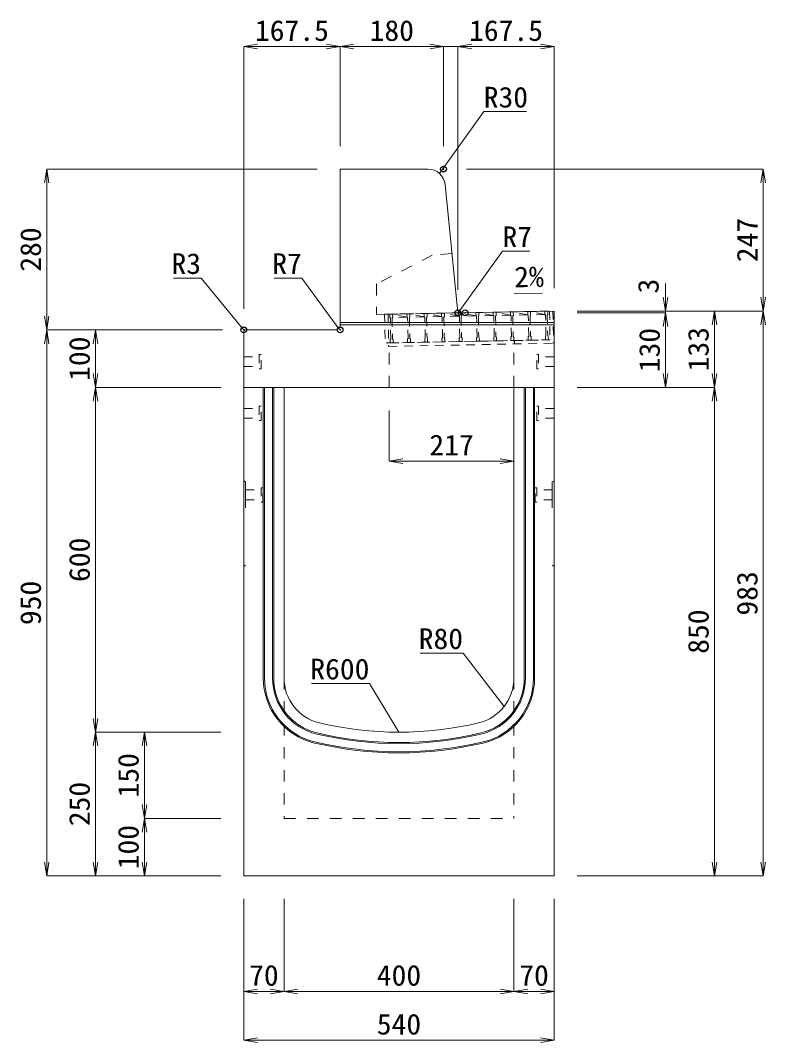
# Model space of a CAD drawing. Units: millimetres at full size; some dimension numbers follow another scale. Extents: x -18734 to 51600, y -18820 to 17820.
# Drawn here: x -5959 to -4662, y 14038 to 15817 of the extents above; entities that cross this region are included whole.
import ezdxf
from ezdxf.enums import TextEntityAlignment as Align

# ---------------------------------------------------------------- set-up
doc = ezdxf.new("R2010")
doc.units = ezdxf.units.MM
doc.header["$LTSCALE"] = 20
doc.header["$PDMODE"] = 32
doc.header["$PDSIZE"] = 10
doc.linetypes.add('USER1', pattern=[2, 1, -1])
doc.linetypes.add('USER2', pattern=[1.35, 0.75, -0.6])
for name, color, linetype, lineweight in [('インサート', 3, 'USER2', 9), ('グレーチング', 7, 'USER2', 5), ('受枠', 3, 'USER2', 9), ('寸法線', 7, 'Continuous', 13), ('引出線', 4, 'Continuous', 13), ('本体', 2, 'Continuous', 13), ('目地', 132, 'Continuous', 5)]:
    doc.layers.add(name, color=color, linetype=linetype, lineweight=lineweight)
doc.layers.add('作業エリア', color=11, linetype='Continuous')
doc.styles.add('ＭＳ 明朝', font='')
doc.styles.get('ＭＳ 明朝').set_extended_font_data('MS Mincho')

# ---------------------------------------------------------------- blocks, each defined once
blk = doc.blocks.new('open_arrow')
at = {"color": 0, "linetype": 'Continuous', "lineweight": -2}
blk.add_lwpolyline([(7.5, 1.25), (0, 0), (7.5, -1.25)], dxfattribs=at)

msp = doc.modelspace()

# ---------------------------------------------------------------- linework, layer by layer
at = {"layer": 'インサート'}
for p, q in [((-5570, 15231.66), (-5543, 15231.66)), ((-5570, 15231.66), (-5570, 15214.66)), ((-5540, 15235.66), (-5543, 15235.66)), ((-5543, 15235.66), (-5543, 15210.66)), ((-5540, 15210.66), (-5540, 15235.66)), ((-5060, 15235.66), (-5057, 15235.66)), ((-5060, 15210.66), (-5060, 15235.66)), ((-5057, 15235.66), (-5057, 15210.66)), ((-5030, 15231.66), (-5057, 15231.66)), ((-5030, 15231.66), (-5030, 15214.66)), ((-5570, 15214.66), (-5543, 15214.66)), ((-5543, 15210.66), (-5540, 15210.66)), ((-5057, 15210.66), (-5060, 15210.66)), ((-5030, 15214.66), (-5057, 15214.66)), ((-5570, 15141.66), (-5543, 15141.66)), ((-5570, 15141.66), (-5570, 15124.66)), ((-5540, 15145.66), (-5543, 15145.66)), ((-5543, 15145.66), (-5543, 15120.66)), ((-5540, 15120.66), (-5540, 15145.66)), ((-5060, 15145.66), (-5057, 15145.66)), ((-5060, 15120.66), (-5060, 15145.66)), ((-5057, 15145.66), (-5057, 15120.66)), ((-5030, 15141.66), (-5057, 15141.66)), ((-5030, 15141.66), (-5030, 15124.66)), ((-5570, 15124.66), (-5543, 15124.66)), ((-5543, 15120.66), (-5540, 15120.66)), ((-5057, 15120.66), (-5060, 15120.66)), ((-5030, 15124.66), (-5057, 15124.66)), ((-5566.8, 14999.66), (-5539.8, 14999.66)), ((-5566.8, 14999.66), (-5566.8, 14982.66)), ((-5536.8, 15003.66), (-5539.8, 15003.66)), ((-5539.8, 15003.66), (-5539.8, 14978.66)), ((-5536.8, 14978.66), (-5536.8, 15003.66)), ((-5063.2, 15003.66), (-5060.2, 15003.66)), ((-5063.2, 14978.66), (-5063.2, 15003.66)), ((-5060.2, 15003.66), (-5060.2, 14978.66)), ((-5033.2, 14999.66), (-5060.2, 14999.66)), ((-5033.2, 14999.66), (-5033.2, 14982.66)), ((-5566.8, 14982.66), (-5539.8, 14982.66)), ((-5539.8, 14978.66), (-5536.8, 14978.66)), ((-5060.2, 14978.66), (-5063.2, 14978.66)), ((-5033.2, 14982.66), (-5060.2, 14982.66))]:
    msp.add_line(p, q, dxfattribs=at)
at = {"layer": 'グレーチング'}
for p, q in [((-5316.03, 15305.63), (-5041.08, 15310.95)), ((-5285.92, 15300.21), (-5311.03, 15305.72)), ((-5285.92, 15300.21), (-5310.92, 15299.73)), ((-5255.93, 15300.79), (-5281.04, 15306.31)), ((-5255.93, 15300.79), (-5280.92, 15300.31)), ((-5225.93, 15301.37), (-5251.04, 15306.89)), ((-5225.93, 15301.37), (-5250.93, 15300.89)), ((-5195.94, 15301.95), (-5221.05, 15307.47)), ((-5195.94, 15301.95), (-5220.93, 15301.47)), ((-5165.94, 15302.53), (-5191.05, 15308.05)), ((-5165.94, 15302.53), (-5190.94, 15302.05)), ((-5135.95, 15303.11), (-5161.06, 15308.63)), ((-5135.95, 15303.11), (-5160.94, 15302.63)), ((-5105.95, 15303.69), (-5131.07, 15309.21)), ((-5105.95, 15303.69), (-5130.95, 15303.21)), ((-5075.96, 15304.27), (-5101.07, 15309.79)), ((-5075.96, 15304.27), (-5100.95, 15303.79)), ((-5045.96, 15304.85), (-5071.08, 15310.37)), ((-5045.96, 15304.85), (-5070.96, 15304.37)), ((-5315.06, 15255.64), (-5040.11, 15260.96))]:
    msp.add_line(p, q, dxfattribs=at)
for points in [[(-5316.03, 15305.63), (-5311.03, 15305.72), (-5310.92, 15299.73), (-5311.9, 15298.71), (-5311.2, 15262.71), (-5310.18, 15261.73), (-5310.06, 15255.73), (-5315.06, 15255.64), (-5315.18, 15261.64), (-5314.2, 15262.66), (-5314.9, 15298.65), (-5315.91, 15299.63)], [(-5281.2, 15263.29), (-5280.19, 15262.31), (-5280.07, 15256.31), (-5285.07, 15256.22), (-5285.18, 15262.22), (-5284.2, 15263.24), (-5284.9, 15299.23), (-5285.92, 15300.21), (-5286.04, 15306.21), (-5281.04, 15306.31), (-5280.92, 15300.31), (-5281.9, 15299.29)], [(-5251.21, 15263.87), (-5250.19, 15262.89), (-5250.08, 15256.9), (-5255.07, 15256.8), (-5255.19, 15262.8), (-5254.21, 15263.82), (-5254.91, 15299.81), (-5255.93, 15300.79), (-5256.04, 15306.79), (-5251.04, 15306.89), (-5250.93, 15300.89), (-5251.91, 15299.87)], [(-5221.22, 15264.45), (-5220.2, 15263.47), (-5220.08, 15257.48), (-5225.08, 15257.38), (-5225.2, 15263.38), (-5224.22, 15264.4), (-5224.91, 15300.39), (-5225.93, 15301.37), (-5226.05, 15307.37), (-5221.05, 15307.47), (-5220.93, 15301.47), (-5221.91, 15300.45)], [(-5191.22, 15265.04), (-5190.2, 15264.06), (-5190.09, 15258.06), (-5195.09, 15257.96), (-5195.2, 15263.96), (-5194.22, 15264.98), (-5194.92, 15300.97), (-5195.94, 15301.95), (-5196.05, 15307.95), (-5191.05, 15308.05), (-5190.94, 15302.05), (-5191.92, 15301.03)], [(-5164.23, 15265.56), (-5164.92, 15301.55), (-5165.94, 15302.53), (-5166.06, 15308.53), (-5161.06, 15308.63), (-5160.94, 15302.63), (-5161.92, 15301.61), (-5161.23, 15265.62), (-5160.21, 15264.64), (-5160.09, 15258.64), (-5165.09, 15258.54), (-5165.21, 15264.54)], [(-5134.23, 15266.14), (-5134.93, 15302.13), (-5135.95, 15303.11), (-5136.06, 15309.11), (-5131.07, 15309.21), (-5130.95, 15303.21), (-5131.93, 15302.19), (-5131.23, 15266.2), (-5130.21, 15265.22), (-5130.1, 15259.22), (-5135.1, 15259.12), (-5135.21, 15265.12)], [(-5100.95, 15303.79), (-5101.94, 15302.77), (-5101.24, 15266.78), (-5100.22, 15265.8), (-5100.1, 15259.8), (-5105.1, 15259.7), (-5105.22, 15265.7), (-5104.24, 15266.72), (-5104.93, 15302.71), (-5105.95, 15303.69), (-5106.07, 15309.69), (-5101.07, 15309.79)], [(-5070.96, 15304.37), (-5071.94, 15303.35), (-5071.24, 15267.36), (-5070.22, 15266.38), (-5070.11, 15260.38), (-5075.11, 15260.28), (-5075.22, 15266.28), (-5074.24, 15267.3), (-5074.94, 15303.29), (-5075.96, 15304.27), (-5076.08, 15310.27), (-5071.08, 15310.37)], [(-5045.11, 15260.86), (-5045.23, 15266.86), (-5044.25, 15267.88), (-5044.95, 15303.87), (-5045.96, 15304.85), (-5046.08, 15310.85), (-5041.08, 15310.95), (-5040.97, 15304.95), (-5041.95, 15303.93), (-5041.25, 15267.94), (-5040.23, 15266.96), (-5040.11, 15260.96)]]:
    msp.add_lwpolyline(points, close=True, dxfattribs=at)
at = {"layer": '作業エリア'}
for p in [(-5222.5, 15558.16), (-5197.5, 15308.16), (-5185, 15308.16), (-5570, 15278.16), (-5402.5, 15278.16)]:
    msp.add_point(p, dxfattribs=at)
at = {"layer": '受枠'}
for p, q in [((-5325.03, 15305.45), (-5032.08, 15311.12)), ((-5325.03, 15305.45), (-5324.06, 15255.46)), ((-5319.03, 15305.57), (-5317.95, 15249.58)), ((-5038.08, 15311.01), (-5037.11, 15261.02)), ((-5032.08, 15311.12), (-5031, 15255.13)), ((-5037.11, 15261.02), (-5324.06, 15255.46)), ((-5317.95, 15249.58), (-5031, 15255.13))]:
    msp.add_line(p, q, dxfattribs=at)
at = {"layer": '受枠', "linetype": 'Continuous'}
msp.add_line((-5099.1, 15259.82), (-5098.99, 15253.82), dxfattribs=at)
at = {"layer": '寸法線'}
for p, q in [((-5570, 15771.26), (-5402.5, 15771.26)), ((-5570, 15315.16), (-5570, 15771.26)), ((-5402.5, 15598.16), (-5402.5, 15771.26)), ((-5402.5, 15771.26), (-5222.5, 15771.26)), ((-5402.5, 15598.16), (-5402.5, 15771.26)), ((-5270.5, 15771.26), (-5149.5, 15771.26)), ((-5222.5, 15598.16), (-5222.5, 15771.26)), ((-5222.5, 15598.16), (-5222.5, 15771.26)), ((-5197.5, 15348.16), (-5197.5, 15771.26)), ((-5197.5, 15771.26), (-5030, 15771.26)), ((-5197.5, 15348.16), (-5197.5, 15771.26)), ((-5030, 15351.16), (-5030, 15771.26)), ((-5912.94, 15558.16), (-5912.94, 15278.16)), ((-5442.5, 15558.16), (-5912.94, 15558.16)), ((-5182.5, 15558.16), (-4666.22, 15558.16)), ((-4666.22, 15311.16), (-4666.22, 15558.16)), ((-4836.22, 15359.16), (-4836.22, 15260.16)), ((-4990, 15311.16), (-4836.22, 15311.16)), ((-4990, 15311.16), (-4751.22, 15311.16)), ((-4990, 15311.16), (-4666.22, 15311.16)), ((-4990, 15311.16), (-4666.22, 15311.16)), ((-4990, 15308.16), (-4836.22, 15308.16)), ((-4990, 15308.16), (-4836.22, 15308.16)), ((-4836.22, 15308.16), (-4836.22, 15178.16)), ((-4751.22, 15311.16), (-4751.22, 15178.16)), ((-4666.22, 15311.16), (-4666.22, 14328.16)), ((-5607, 15278.16), (-5912.94, 15278.16)), ((-5912.94, 14328.16), (-5912.94, 15278.16)), ((-5607, 15278.16), (-5912.94, 15278.16)), ((-5827.94, 15278.16), (-5827.94, 15178.16)), ((-5607, 15278.16), (-5827.94, 15278.16)), ((-5610, 15178.16), (-5827.94, 15178.16)), ((-5827.94, 15178.16), (-5827.94, 14578.16)), ((-5610, 15178.16), (-5827.94, 15178.16)), ((-4990, 15178.16), (-4836.22, 15178.16)), ((-4990, 15178.16), (-4751.22, 15178.16)), ((-4990, 15178.16), (-4751.22, 15178.16)), ((-4751.22, 15178.16), (-4751.22, 14328.16)), ((-5317, 15138.16), (-5317, 15050)), ((-5317, 15050), (-5100, 15050)), ((-5610, 14578.16), (-5827.94, 14578.16)), ((-5827.94, 14328.16), (-5827.94, 14578.16)), ((-5610, 14578.16), (-5827.94, 14578.16)), ((-5742.94, 14578.16), (-5742.94, 14428.16)), ((-5610, 14578.16), (-5742.94, 14578.16)), ((-5610, 14428.16), (-5742.94, 14428.16)), ((-5742.94, 14428.16), (-5742.94, 14328.16)), ((-5610, 14428.16), (-5742.94, 14428.16)), ((-5610, 14328.16), (-5912.94, 14328.16)), ((-5610, 14328.16), (-5827.94, 14328.16)), ((-5610, 14328.16), (-5742.94, 14328.16)), ((-4990, 14328.16), (-4751.22, 14328.16)), ((-4990, 14328.16), (-4666.22, 14328.16)), ((-5570, 14288.16), (-5570, 14127.01)), ((-5570, 14288.16), (-5570, 14042.01)), ((-5500, 14288.16), (-5500, 14127.01)), ((-5500, 14288.16), (-5500, 14127.01)), ((-5100, 14288.16), (-5100, 14127.01)), ((-5100, 14288.16), (-5100, 14127.01)), ((-5030, 14288.16), (-5030, 14127.01)), ((-5030, 14288.16), (-5030, 14042.01)), ((-5570, 14127.01), (-5500, 14127.01)), ((-5500, 14127.01), (-5100, 14127.01)), ((-5100, 14127.01), (-5030, 14127.01)), ((-5570, 14042.01), (-5030, 14042.01))]:
    msp.add_line(p, q, dxfattribs=at)
at = {"layer": '引出線'}
for points in [[(-5229.52, 15550.41), (-5152.6, 15658.1), (-5077.92, 15658.1)], [(-5195.86, 15309.97), (-5120, 15415.18), (-5072.07, 15415.18)], [(-5569.12, 15277.29), (-5644.38, 15368.46), (-5692.11, 15368.46)], [(-5404.55, 15280.21), (-5469.03, 15368.46), (-5516.96, 15368.46)], [(-5098.86, 15341.42), (-5050.15, 15342.4), (-5098.89, 15341.42)], [(-5117.24, 14622.59), (-5188.5, 14715.69), (-5263.17, 14715.69)], [(-5300, 14578.16), (-5351.37, 14662.91), (-5452.37, 14662.91)]]:
    msp.add_lwpolyline(points, dxfattribs=at)
at = {"layer": '本体'}
for p, q in [((-5402.5, 15558.16), (-5402.5, 15285.16)), ((-5249.65, 15558.16), (-5402.5, 15558.16)), ((-5198.13, 15314.47), (-5219.8, 15531.15)), ((-5185, 15308.16), (-5191.17, 15308.16)), ((-5185, 15308.16), (-5030, 15311.16)), ((-5030, 15178.16), (-5030, 15311.16)), ((-5570, 15275.16), (-5570, 15178.16)), ((-5409.5, 15278.16), (-5567, 15278.16)), ((-5570, 15178.16), (-5570, 14328.16)), ((-5500, 15178.16), (-5570, 15178.16)), ((-5030, 15178.16), (-5570, 15178.16)), ((-5500, 15178.16), (-5500, 14672.2)), ((-5100, 14672.2), (-5100, 15178.16)), ((-5030, 15178.16), (-5100, 15178.16)), ((-5030, 14328.16), (-5030, 15178.16)), ((-5570, 14328.16), (-5030, 14328.16))]:
    msp.add_line(p, q, dxfattribs=at)
at = {"layer": '本体', "linetype": 'USER1'}
for p, q in [((-5242, 15408.16), (-5339, 15358.16)), ((-5207.8, 15411.16), (-5242, 15408.16)), ((-5339, 15358.16), (-5339, 15305.18)), ((-5339, 15305.18), (-5185, 15308.16)), ((-5317, 15178.16), (-5317, 15255.6)), ((-5100, 15178.16), (-5100, 15259.8))]:
    msp.add_line(p, q, dxfattribs=at)
at = {"layer": '本体', "lineweight": 9}
for p, q in [((-5570, 15015.66), (-5566.8, 15013.66)), ((-5566.8, 15013.66), (-5566.8, 14968.66)), ((-5030, 15015.66), (-5033.2, 15013.66)), ((-5033.2, 15013.66), (-5033.2, 14968.66)), ((-5566.8, 14868.66), (-5570, 14866.66)), ((-5033.2, 14868.66), (-5030, 14866.66))]:
    msp.add_line(p, q, dxfattribs=at)
at = {"layer": '本体', "linetype": 'USER1', "lineweight": 15}
for p, q in [((-5500, 14672.2), (-5500, 14428.16)), ((-5100, 14672.2), (-5100, 14428.16)), ((-5500, 14428.16), (-5100, 14428.16))]:
    msp.add_line(p, q, dxfattribs=at)
at = {"layer": '本体'}
for centre, radius, start, end in [((-5249.65, 15528.16), 30, 5.71059, 90), ((-5191.17, 15315.16), 7, 185.71059, 270), ((-5409.5, 15285.16), 7, 270, 0), ((-5567, 15275.16), 3, 90, 180), ((-5420, 14672.2), 80, 180, 256.65764), ((-5180, 14672.2), 80, 283.34236, 0), ((-5300, 15178.16), 600, 256.65764, 283.34236)]:
    msp.add_arc(centre, radius, start, end, dxfattribs=at)
at = {"layer": '目地'}
for p, q in [((-5030, 15291.16), (-5402.5, 15291.16)), ((-5030, 15287.16), (-5402.5, 15287.16)), ((-5536, 15178.16), (-5536, 14672.2)), ((-5534, 15178.16), (-5534, 14672.2)), ((-5520, 15178.16), (-5520, 14672.2)), ((-5518, 15178.16), (-5518, 14672.2)), ((-5082, 14672.2), (-5082, 15178.16)), ((-5080, 14672.2), (-5080, 15178.16)), ((-5066, 14672.2), (-5066, 15178.16)), ((-5064, 14672.2), (-5064, 15178.16))]:
    msp.add_line(p, q, dxfattribs=at)
for centre, radius, start, end in [((-5420, 14672.2), 116, 180, 256.65764), ((-5420, 14672.2), 114, 180, 256.65764), ((-5420, 14672.2), 100, 180, 256.65764), ((-5420, 14672.2), 98, 180, 256.65764), ((-5180, 14672.2), 98, 283.34236, 0), ((-5180, 14672.2), 100, 283.34236, 0), ((-5180, 14672.2), 114, 283.34236, 360), ((-5180, 14672.2), 116, 283.34236, 360), ((-5300, 15178.16), 620, 256.65764, 283.34236), ((-5300, 15178.16), 618, 256.65764, 283.34236), ((-5300, 15178.16), 636, 256.65764, 283.34236), ((-5300, 15178.16), 634, 256.65764, 283.34236)]:
    msp.add_arc(centre, radius, start, end, dxfattribs=at)

# ---------------------------------------------------------------- block references
at = {"layer": '寸法線', "xscale": 3.2, "yscale": 3.2}
for p in [(-5570, 15771.26), (-5402.5, 15771.26), (-5197.5, 15771.26), (-5197.5, 15771.26), (-5317, 15050), (-5570, 14127.01), (-5500, 14127.01), (-5100, 14127.01), (-5570, 14042.01)]:
    msp.add_blockref('open_arrow', p, dxfattribs=at)
for p, rotation in [((-5402.5, 15771.26), 180), ((-5222.5, 15771.26), 180), ((-5222.5, 15771.26), 180), ((-5030, 15771.26), 180), ((-5912.94, 15558.16), 270), ((-4666.22, 15558.16), 270), ((-4836.22, 15311.16), 90), ((-4666.22, 15311.16), 90), ((-5912.94, 15278.16), 90), ((-4836.22, 15308.16), 270), ((-4836.22, 15308.16), 270), ((-4751.22, 15311.16), 270), ((-4666.22, 15311.16), 270), ((-5912.94, 15278.16), 270), ((-5827.94, 15278.16), 270), ((-5827.94, 15178.16), 90), ((-4836.22, 15178.16), 90), ((-4751.22, 15178.16), 90), ((-5827.94, 15178.16), 270), ((-4751.22, 15178.16), 270), ((-5100, 15050), 180), ((-5827.94, 14578.16), 90), ((-5827.94, 14578.16), 270), ((-5742.94, 14578.16), 270), ((-5742.94, 14428.16), 90), ((-5742.94, 14428.16), 270), ((-5912.94, 14328.16), 90), ((-5827.94, 14328.16), 90), ((-5742.94, 14328.16), 90), ((-4751.22, 14328.16), 90), ((-4666.22, 14328.16), 90), ((-5500, 14127.01), 180), ((-5100, 14127.01), 180), ((-5030, 14127.01), 180), ((-5030, 14042.01), 180)]:
    msp.add_blockref('open_arrow', p, dxfattribs=dict(at, rotation=rotation))
at = {"layer": '引出線'}
for p, xscale, yscale, rotation in [((-5229.52, 15550.41), 0.16, 0.16, 54.5), ((-5098.86, 15341.42), 0.16, 0.16, 1.1), ((-5195.86, 15309.97), 0.16, 0.16, 54.2), ((-5404.55, 15280.21), 0.16, 0.16, 126.2), ((-5569.12, 15277.29), 0.16, 0.16, 129.5), ((-5117.24, 14622.59), 0.133, 0.133, 127.4), ((-5300, 14578.16), 0.133, 0.133, 121.2)]:
    msp.add_blockref('open_arrow', p, dxfattribs=dict(at, xscale=xscale, yscale=yscale, rotation=rotation))

# ---------------------------------------------------------------- texts
at = {"layer": '寸法線', "style": 'ＭＳ 明朝', "width": 1.05}
for s, p in [('167.5', (-5486.25, 15799.26)), ('180', (-5312.5, 15799.26)), ('167.5', (-5113.75, 15799.26)), ('217', (-5208.5, 15078)), ('70', (-5535, 14155.01)), ('400', (-5300, 14155.01)), ('70', (-5065, 14155.01)), ('540', (-5300, 14070.01))]:
    msp.add_text(s, height=36.03, dxfattribs=at).set_placement(p, align=Align.MIDDLE_CENTER)
for s, p in [('247', (-4694.22, 15434.66)), ('280', (-5940.94, 15418.16)), ('3', (-4866.22, 15354.5)), ('100', (-5855.94, 15228.16)), ('130', (-4864.22, 15243.16)), ('133', (-4779.22, 15244.66)), ('600', (-5855.94, 14878.16)), ('983', (-4694.22, 14819.66)), ('950', (-5940.94, 14803.16)), ('850', (-4779.22, 14753.16)), ('150', (-5770.94, 14503.16)), ('250', (-5855.94, 14453.16)), ('100', (-5770.94, 14378.16))]:
    msp.add_text(s, height=36.03, rotation=90, dxfattribs=at).set_placement(p, align=Align.MIDDLE_CENTER)
at = {"layer": '引出線', "style": 'ＭＳ 明朝', "width": 1.05}
for s, p in [('R30', (-5152.6, 15701.3)), ('R7', (-5120, 15458.38))]:
    msp.add_text(s, height=36.03, dxfattribs=at).set_placement(p, align=Align.TOP_LEFT)
for s, p in [('R3', (-5644.38, 15411.66)), ('R7', (-5469.03, 15411.66)), ('R80', (-5188.5, 14758.89)), ('R600', (-5351.37, 14706.11))]:
    msp.add_text(s, height=36.03, dxfattribs=at).set_placement(p, align=Align.TOP_RIGHT)
msp.add_text('2%', height=36.03, rotation=1.146, dxfattribs=at).set_placement((-5099.83, 15388.32), align=Align.TOP_LEFT)

doc.saveas('drawing.dxf')
